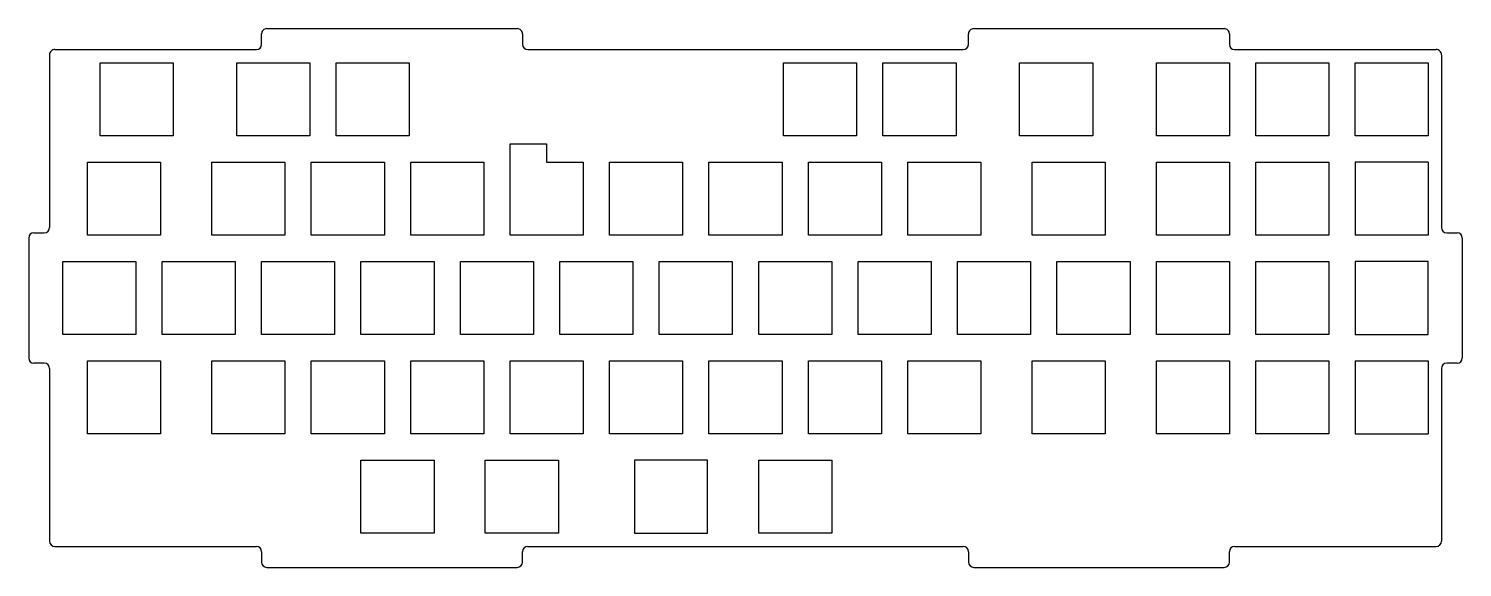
# Model space of a CAD drawing. Extents: x 5 to 280, y -108 to -5.
import ezdxf

# ---------------------------------------------------------------- set-up
doc = ezdxf.new("R2010")
doc.units = 0
doc.layers.get('0').update_dxf_attribs({"linetype": 'CONTINUOUS'})

msp = doc.modelspace()

# ---------------------------------------------------------------- linework, layer by layer
at = {"color": 7}
for p, q in [((50.650067, -5.024687), (98.650006, -5.024687)), ((186.100129, -5.024687), (234.100072, -5.024687)), ((49.649942, -8.024535), (49.649942, -6.024548)), ((99.650132, -6.024548), (99.650132, -8.024535)), ((185.100009, -8.024535), (185.100009, -6.024548)), ((235.100202, -6.024548), (235.100112, -8.024577)), ((9.025003, -10.024576), (9.025003, -43.149603)), ((10.025129, -9.024661), (48.650081, -9.024661)), ((100.649993, -9.024661), (184.100149, -9.024661)), ((236.100063, -9.024661), (274.725013, -9.024661)), ((275.725133, -10.02452), (275.725133, -43.149603)), ((18.693941, -25.550544), (18.693941, -11.54958)), ((18.693941, -11.54958), (32.694111, -11.54958)), ((32.694111, -11.54958), (32.694111, -25.550544)), ((44.88744, -25.550544), (44.88744, -11.54958)), ((44.88744, -11.54958), (58.88761, -11.54958)), ((58.88761, -11.54958), (58.88761, -25.550544)), ((63.937449, -11.54958), (77.937619, -11.54958)), ((63.937449, -25.550544), (63.937449, -11.54958)), ((77.937619, -11.54958), (77.937619, -25.550544)), ((149.66257, -25.550544), (149.66257, -11.54958)), ((149.66257, -11.54958), (163.662583, -11.54958)), ((163.662583, -11.54958), (163.662583, -25.550544)), ((168.712585, -25.550544), (168.712585, -11.54958)), ((168.712585, -11.54958), (182.712668, -11.54958)), ((182.712668, -11.54958), (182.712668, -25.550544)), ((194.906262, -11.54958), (208.906435, -11.54958)), ((194.906262, -25.550544), (194.906262, -11.54958)), ((208.906435, -11.54958), (208.906435, -25.550544)), ((221.100029, -11.54958), (235.100202, -11.54958)), ((221.100029, -25.550544), (221.100029, -11.54958)), ((235.100202, -11.54958), (235.100202, -25.550544)), ((240.150304, -25.550544), (240.150034, -11.54958)), ((240.150034, -11.54958), (254.150207, -11.54958)), ((254.150207, -11.54958), (254.150207, -25.550544)), ((259.200049, -11.54958), (273.200222, -11.54958)), ((259.200049, -25.550544), (259.200049, -11.54958)), ((273.200222, -11.54958), (273.200222, -25.550544)), ((32.694111, -25.550544), (18.693941, -25.550544)), ((58.88761, -25.550544), (44.88744, -25.550544)), ((77.937619, -25.550544), (63.937449, -25.550544)), ((97.274966, -44.600553), (97.274966, -27.098795)), ((97.274966, -27.098795), (104.274968, -27.098795)), ((104.274968, -27.098795), (104.274968, -30.598796)), ((163.662583, -25.550544), (149.66257, -25.550544)), ((182.712668, -25.550544), (168.712585, -25.550544)), ((208.906435, -25.550544), (194.906262, -25.550544)), ((235.100202, -25.550544), (221.100029, -25.550544)), ((254.150207, -25.550544), (240.150304, -25.550544)), ((273.200222, -25.550544), (259.200049, -25.550544)), ((16.312954, -44.600553), (16.312954, -30.598796)), ((16.312954, -30.598796), (30.313124, -30.598796)), ((30.313124, -30.598796), (30.313124, -44.600553)), ((40.124938, -44.600553), (40.124938, -30.598796)), ((40.124938, -30.598796), (54.125107, -30.598796)), ((54.125107, -30.598796), (54.125107, -44.600553)), ((59.174947, -44.600553), (59.174947, -30.598796)), ((59.174947, -30.598796), (73.175116, -30.598796)), ((73.175116, -30.598796), (73.175116, -44.600553)), ((78.224957, -30.598796), (92.225126, -30.598796)), ((78.224957, -44.600553), (78.224957, -30.598796)), ((92.225126, -30.598796), (92.225126, -44.600553)), ((104.274968, -30.598796), (111.275139, -30.598796)), ((111.275139, -30.598796), (111.275139, -44.600553)), ((116.325051, -30.598796), (130.325065, -30.598796)), ((116.325051, -44.600553), (116.325051, -30.598796)), ((130.325065, -30.598796), (130.325065, -44.600553)), ((135.375066, -30.598796), (149.37508, -30.598796)), ((135.375066, -44.600553), (135.375066, -30.598796)), ((149.37508, -30.598796), (149.37508, -44.600553)), ((154.425071, -30.598796), (168.425085, -30.598796)), ((154.425071, -44.600553), (154.425071, -30.598796)), ((168.425085, -30.598796), (168.425085, -44.600553)), ((173.475006, -30.598796), (187.47517, -30.598796)), ((173.475006, -44.600553), (173.475006, -30.598796)), ((187.47517, -30.598796), (187.47517, -44.600553)), ((197.287512, -30.598796), (211.287686, -30.598796)), ((197.287512, -44.600553), (197.287512, -30.598796)), ((211.287686, -30.598796), (211.287686, -44.600553)), ((221.100029, -30.598796), (235.100202, -30.598796)), ((221.100029, -44.600553), (221.100029, -30.598796)), ((235.100202, -30.598796), (235.100202, -44.600553)), ((240.150034, -44.600553), (240.150034, -30.598796)), ((240.150034, -30.598796), (254.150207, -30.598796)), ((254.150207, -30.598796), (254.150207, -44.600553)), ((259.200049, -30.598796), (259.200049, -44.600553)), ((273.200222, -30.598796), (259.200049, -30.598796)), ((273.200222, -30.598796), (273.200222, -44.600553)), ((5.025001, -45.14959), (5.025001, -68.149619)), ((6.025003, -44.149596), (8.025002, -44.149596)), ((30.313124, -44.600553), (16.312954, -44.600553)), ((54.125107, -44.600553), (40.124938, -44.600553)), ((73.175116, -44.600553), (59.174947, -44.600553)), ((92.225126, -44.600553), (78.224957, -44.600553)), ((111.275139, -44.600553), (97.274966, -44.600553)), ((130.325065, -44.600553), (116.325051, -44.600553)), ((149.37508, -44.600553), (135.375066, -44.600553)), ((168.425085, -44.600553), (154.425071, -44.600553)), ((187.47517, -44.600553), (173.475006, -44.600553)), ((211.287686, -44.600553), (197.287512, -44.600553)), ((235.100202, -44.600553), (221.100029, -44.600553)), ((254.150207, -44.600553), (240.150034, -44.600553)), ((273.200222, -44.600553), (259.200049, -44.600553)), ((276.725143, -44.149596), (278.725134, -44.149596)), ((279.725144, -45.14959), (279.725144, -68.149619)), ((11.549923, -49.648805), (25.550093, -49.648805)), ((11.549923, -63.650563), (11.549923, -49.648805)), ((25.550093, -49.648805), (25.550093, -63.650563)), ((30.599933, -63.650563), (30.599933, -49.648805)), ((30.599933, -49.648805), (44.600102, -49.648805)), ((44.600102, -49.648805), (44.600102, -63.650563)), ((49.649942, -63.650563), (49.649942, -49.648805)), ((49.649942, -49.648805), (63.650112, -49.648805)), ((63.650112, -49.648805), (63.650112, -63.650563)), ((68.699952, -49.648805), (82.700121, -49.648805)), ((68.699952, -63.650563), (68.699952, -49.648805)), ((82.700121, -49.648805), (82.700121, -63.650563)), ((87.749961, -49.648805), (101.750131, -49.648805)), ((87.749961, -63.650563), (87.749961, -49.648805)), ((101.750131, -49.648805), (101.750131, -63.650563)), ((106.799968, -63.650563), (106.799968, -49.648805)), ((106.799968, -49.648805), (120.800062, -49.648805)), ((120.800062, -49.648805), (120.800062, -63.650563)), ((125.850063, -63.650563), (125.850063, -49.648805)), ((125.850063, -49.648805), (139.850067, -49.648805)), ((139.850067, -49.648805), (139.850067, -63.650563)), ((144.900068, -49.648805), (158.900082, -49.648805)), ((144.900068, -63.650563), (144.900068, -49.648805)), ((158.900082, -49.648805), (158.900082, -63.650563)), ((163.950083, -63.650563), (163.950083, -49.648805)), ((163.950083, -49.648805), (177.950167, -49.648805)), ((177.950167, -49.648805), (177.950167, -63.650563)), ((183.000008, -49.648805), (197.000182, -49.648805)), ((183.000008, -63.650563), (183.000008, -49.648805)), ((197.000182, -49.648805), (197.000182, -63.650563)), ((202.050023, -49.648805), (216.050187, -49.648805)), ((202.050023, -63.650563), (202.050023, -49.648805)), ((216.050187, -49.648805), (216.050187, -63.650563)), ((221.100029, -49.648805), (235.100202, -49.648805)), ((221.100029, -63.650563), (221.100029, -49.648805)), ((235.100202, -49.648805), (235.100202, -63.650563)), ((240.150034, -49.648805), (254.150207, -49.648805)), ((240.150034, -63.650563), (240.150034, -49.648805)), ((254.150207, -49.648805), (254.150207, -63.650563)), ((259.200049, -49.648805), (259.200049, -63.650563)), ((273.200222, -49.648805), (259.200049, -49.648805)), ((273.200222, -63.650563), (273.200222, -49.648805)), ((25.550093, -63.650563), (11.549923, -63.650563)), ((44.600102, -63.650563), (30.599933, -63.650563)), ((63.650112, -63.650563), (49.649942, -63.650563)), ((82.700121, -63.650563), (68.699952, -63.650563)), ((101.750131, -63.650563), (87.749961, -63.650563)), ((120.800062, -63.650563), (106.799968, -63.650563)), ((139.850067, -63.650563), (125.850063, -63.650563)), ((158.900082, -63.650563), (144.900068, -63.650563)), ((177.950167, -63.650563), (163.950083, -63.650563)), ((197.000182, -63.650563), (183.000008, -63.650563)), ((216.050187, -63.650563), (202.050023, -63.650563)), ((235.100202, -63.650563), (221.100029, -63.650563)), ((254.150207, -63.650563), (240.150034, -63.650563)), ((259.200049, -63.650563), (273.200222, -63.650563)), ((8.025002, -69.149613), (6.025003, -69.149613)), ((9.025003, -70.149605), (9.025003, -103.274582)), ((16.312954, -82.700572), (16.312954, -68.698815)), ((16.312954, -68.698815), (30.313124, -68.698815)), ((30.313124, -68.698815), (30.313124, -82.700572)), ((40.124938, -68.698815), (54.125107, -68.698815)), ((40.124938, -82.700572), (40.124938, -68.698815)), ((54.125107, -68.698815), (54.125107, -82.700572)), ((59.174947, -68.698815), (73.175116, -68.698815)), ((59.174947, -82.700572), (59.174947, -68.698815)), ((73.175116, -68.698815), (73.175116, -82.700572)), ((78.224957, -82.700572), (78.224957, -68.698815)), ((78.224957, -68.698815), (92.225126, -68.698815)), ((92.225126, -68.698815), (92.225126, -82.700572)), ((97.274966, -68.698815), (111.275139, -68.698815)), ((97.274966, -82.700572), (97.274966, -68.698815)), ((111.275139, -68.698815), (111.275139, -82.700572)), ((116.325051, -68.698815), (130.325065, -68.698815)), ((116.325051, -82.700572), (116.325051, -68.698815)), ((130.325065, -68.698815), (130.325065, -82.700572)), ((135.375066, -82.700572), (135.375066, -68.698815)), ((135.375066, -68.698815), (149.37508, -68.698815)), ((149.37508, -68.698815), (149.37508, -82.700572)), ((154.425071, -68.698815), (168.425085, -68.698815)), ((154.425071, -82.700572), (154.425071, -68.698815)), ((168.425085, -68.698815), (168.425085, -82.700572)), ((173.475006, -82.700572), (173.475006, -68.698815)), ((173.475006, -68.698815), (187.47517, -68.698815)), ((187.47517, -68.698815), (187.47517, -82.700572)), ((197.287512, -68.698815), (211.287686, -68.698815)), ((197.287512, -82.700572), (197.287512, -68.698815)), ((211.287686, -68.698815), (211.287686, -82.700572)), ((221.100029, -82.700572), (221.100029, -68.698815)), ((221.100029, -68.698815), (235.100202, -68.698815)), ((235.100202, -68.698815), (235.100202, -82.700572)), ((240.150034, -68.698815), (254.150207, -68.698815)), ((240.150034, -82.700572), (240.150034, -68.698815)), ((254.150207, -68.698815), (254.150207, -82.700572)), ((259.200049, -68.698815), (259.200049, -82.700572)), ((259.200049, -68.698815), (273.200222, -68.698815)), ((273.200222, -68.698815), (273.200222, -82.700572)), ((275.725133, -70.149605), (275.725133, -103.274582)), ((278.725134, -69.149613), (276.725143, -69.149613)), ((30.313124, -82.700572), (16.312954, -82.700572)), ((54.125107, -82.700572), (40.124938, -82.700572)), ((73.175116, -82.700572), (59.174947, -82.700572)), ((92.225126, -82.700572), (78.224957, -82.700572)), ((111.275139, -82.700572), (97.274966, -82.700572)), ((130.325065, -82.700572), (116.325051, -82.700572)), ((149.37508, -82.700572), (135.375066, -82.700572)), ((168.425085, -82.700572), (154.425071, -82.700572)), ((187.47517, -82.700572), (173.475006, -82.700572)), ((211.287686, -82.700572), (197.287512, -82.700572)), ((235.100202, -82.700572), (221.100029, -82.700572)), ((254.150207, -82.700572), (240.150034, -82.700572)), ((259.200049, -82.700572), (273.200222, -82.700572)), ((68.699952, -101.750582), (68.699952, -87.748825)), ((68.699952, -87.748825), (82.700121, -87.748825)), ((82.700121, -87.748825), (82.700121, -101.750582)), ((92.512463, -101.750582), (92.512463, -87.748825)), ((92.512463, -87.748825), (106.512638, -87.748825)), ((106.512638, -87.748825), (106.512638, -101.750582)), ((121.087562, -87.748825), (121.087562, -101.750582)), ((135.087566, -87.748825), (121.087562, -87.748825)), ((135.087566, -101.750582), (135.087566, -87.748825)), ((144.900068, -101.750582), (144.900068, -87.748825)), ((144.900068, -87.748825), (158.900082, -87.748825)), ((158.900082, -87.748825), (158.900082, -101.750582)), ((10.025129, -104.274707), (48.650081, -104.274707)), ((82.700121, -101.750582), (68.699952, -101.750582)), ((106.512638, -101.750582), (92.512463, -101.750582)), ((100.649993, -104.274707), (184.100149, -104.274707)), ((121.087562, -101.750582), (135.087566, -101.750582)), ((158.900082, -101.750582), (144.900068, -101.750582)), ((236.100063, -104.274707), (274.725013, -104.274707)), ((49.650024, -105.27462), (49.650024, -107.27463)), ((99.65005, -107.27463), (99.65005, -105.27462)), ((185.100089, -105.27462), (185.100089, -107.27463)), ((235.100112, -107.27463), (235.100112, -105.27462)), ((50.650025, -108.27463), (98.650049, -108.27463)), ((186.100089, -108.27463), (234.100112, -108.27463))]:
    msp.add_line(p, q, dxfattribs=at)
for points in [[(49.942917, -5.317467), (49.755381, -5.505004), (49.650024, -5.759357), (49.650024, -6.024574)], [(50.650025, -5.024573), (50.384808, -5.024573), (50.130453, -5.12993), (49.942917, -5.317467)], [(99.357156, -5.317467), (99.16962, -5.12993), (98.915265, -5.024573), (98.650049, -5.024573)], [(99.65005, -6.024574), (99.65005, -5.759357), (99.544693, -5.505004), (99.357156, -5.317467)], [(185.392989, -5.317467), (185.205449, -5.505004), (185.100089, -5.759357), (185.100089, -6.024574)], [(186.100089, -5.024573), (185.834879, -5.024573), (185.580519, -5.12993), (185.392989, -5.317467)], [(234.807222, -5.317467), (234.619682, -5.12993), (234.365332, -5.024573), (234.100112, -5.024573)], [(235.100112, -6.024574), (235.100112, -5.759357), (234.994762, -5.505004), (234.807222, -5.317467)], [(48.650023, -9.024575), (49.202308, -9.024575), (49.650023, -8.576861), (49.650024, -8.024577)], [(99.65005, -8.024577), (99.650051, -8.57686), (100.097765, -9.024574), (100.650049, -9.024575)], [(184.100089, -9.024575), (184.652379, -9.024574), (185.100089, -8.57686), (185.100089, -8.024577)], [(235.100112, -8.024577), (235.100122, -8.576861), (235.547832, -9.024575), (236.100123, -9.024575)], [(9.317895, -9.317468), (9.130359, -9.505006), (9.025003, -9.759359), (9.025003, -10.024576)], [(10.025005, -9.024575), (9.759788, -9.024575), (9.505434, -9.129932), (9.317895, -9.317468)], [(275.432243, -9.317468), (275.244703, -9.129932), (274.990353, -9.024575), (274.725133, -9.024575)], [(275.725133, -10.024576), (275.725133, -9.759359), (275.619783, -9.505006), (275.432243, -9.317468)], [(8.025002, -44.149596), (8.577284, -44.149597), (9.024999, -43.701886), (9.025003, -43.149603)], [(275.725133, -43.149603), (275.725143, -43.701886), (276.172853, -44.149597), (276.725143, -44.149596)], [(6.025003, -44.149596), (5.472719, -44.149596), (5.025005, -44.597308), (5.025001, -45.14959)], [(279.725144, -45.14959), (279.725134, -44.597308), (279.277424, -44.149596), (278.725134, -44.149596)], [(5.025001, -68.149619), (5.025005, -68.701903), (5.472719, -69.149613), (6.025003, -69.149613)], [(278.725134, -69.149613), (279.277424, -69.149613), (279.725134, -68.701903), (279.725144, -68.149619)], [(9.025003, -70.149605), (9.024999, -69.597323), (8.577284, -69.149613), (8.025002, -69.149613)], [(276.725143, -69.149613), (276.172853, -69.149613), (275.725143, -69.597323), (275.725133, -70.149605)], [(9.025003, -103.274635), (9.025007, -103.826917), (9.472722, -104.274628), (10.025005, -104.274628)], [(49.650024, -105.27462), (49.65002, -104.72234), (49.202305, -104.274628), (48.650023, -104.274628)], [(100.650049, -104.274628), (100.097768, -104.274629), (99.650054, -104.722341), (99.65005, -105.27462)], [(185.100089, -105.27462), (185.100089, -104.722341), (184.652369, -104.274629), (184.100089, -104.274628)], [(236.100123, -104.274628), (235.547832, -104.274628), (235.100122, -104.72234), (235.100112, -105.27462)], [(274.725133, -104.274628), (275.277423, -104.274628), (275.725133, -103.826917), (275.725133, -103.274635)], [(49.650024, -107.27463), (49.650028, -107.82692), (50.097743, -108.27463), (50.650025, -108.27463)], [(98.650049, -108.27463), (99.202331, -108.27463), (99.650045, -107.82692), (99.65005, -107.27463)], [(185.100089, -107.27463), (185.100099, -107.82692), (185.547809, -108.27463), (186.100089, -108.27463)], [(234.100112, -108.27463), (234.652402, -108.27463), (235.100112, -107.82692), (235.100112, -107.27463)]]:
    msp.add_open_spline(points, degree=3, dxfattribs=at)

doc.saveas('drawing.dxf')
